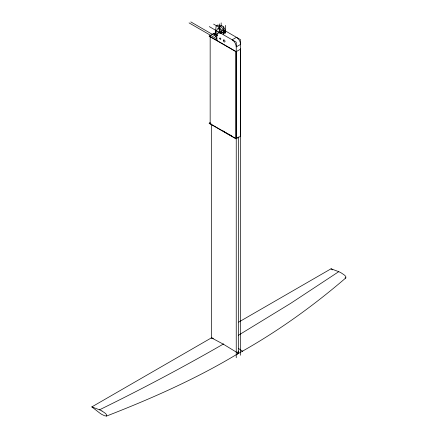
<?xml version="1.0" encoding="UTF-8"?>
<svg xmlns="http://www.w3.org/2000/svg" width="438" height="438" viewBox="0 0 438 438"><rect width="100%" height="100%" fill="white"/><g stroke="black" fill="none" stroke-linecap="round" stroke-linejoin="round"><path stroke-width="0.66" d="M212.31 338.503L211.455 337.84L211.455 123.987M236.241 357.753L236.241 42.168L209.298 26.614M240.555 355.262L240.555 39.683L224.738 30.55M238.644 136.946L238.398 137.488L237.456 137.631M223.325 33.786L223.599 30.255A1.221 0.706 60 0 0 223.062 28.935L220.73 26.504A1.221 0.706 60 0 0 219.673 26.296L215.299 31.93A1.221 0.706 60 0 0 215.71 33.616L217.204 35.171M224.617 33.042L224.897 29.51A1.221 0.706 60 0 0 224.355 28.191L222.022 25.76A1.221 0.706 60 0 0 220.966 25.546L220.697 25.902M238.398 137.488L238.398 353.395C196.985 378.476 151.844 398.443 106.571 416.056L104.666 415.772L101.944 414.485A20.821 12.023 60 0 1 99.486 412.848L91.832 406.902L211.455 337.84L213.405 338.355M238.436 353.313L238.486 351.128M220.15 26.603L220.424 26.253M238.694 322.116L331.079 268.779L338.738 271.68A20.821 12.023 60 0 1 341.186 272.879C342.686 274.062 346.688 275.776 345.817 277.927C312.195 306.819 275.705 332.94 236.947 354.26M338.738 271.68L290.657 303.37L238.442 335.267M217.385 35.385L216.843 35.697A5.793 3.345 60 0 1 220.938 33.332L222.827 32.242M224.442 31.312L225.252 30.846A5.793 3.345 60 0 0 224.453 30.474M215.293 34.553L213.613 33.584L209.298 36.069L236.241 51.624L240.555 49.138M209.972 122.793L209.298 123.182L236.241 138.737L240.555 136.245L240.555 48.886M223.517 343.956C182.947 367.323 141.534 389.218 99.492 409.809L91.832 406.902M106.571 416.056C107.441 413.899 103.434 412.196 101.944 410.997M345.817 277.927L345.051 277.944M231.631 135.791L227.262 133.552A47.041 27.161 0 0 1 223.292 130.973M220.566 26.291L218.212 25.081A1.221 0.706 60 0 0 217.401 25.492M216.837 37.252L216.033 36.836A1.221 0.706 60 0 1 215.129 35.204L216.109 26.236A1.221 0.706 60 0 1 216.919 25.826L219.427 27.123A1.221 0.706 60 0 1 220.287 28.267L221.387 32.385M223.172 344.087L238.31 353.324M211.455 337.84L222.98 343.983M213.613 24.123L217.128 26.154M224.431 31.864L225.466 32.461L223.741 33.458L222.236 32.587A5.793 3.345 60 0 0 218.622 32.998M213.826 33.458L215.512 34.432M190.787 21.9L215.901 36.398M189.068 22.896L217.095 39.081M209.085 36.195L236.027 51.75M209.085 123.302L236.027 138.857M238.239 348.303L242.723 351.325M331.079 268.779L332.513 269.89M237.774 351.889L238.398 353.395M236.241 51.624L236.241 138.737M235.814 51.624L235.814 138.737M225.466 25.371L225.466 33.315M223.741 26.368L223.741 34.312M221.157 22.885L221.157 26.192M219.433 23.882L219.433 33.146M216.843 30.972L216.843 40.427M221.343 32.631A0.761 0.438 60 0 1 221.179 31.678A0.761 0.438 60 0 1 221.924 31.914A0.761 0.438 60 0 1 222.088 32.866M212.748 34.082A1.522 0.881 0 0 1 214.905 34.082M210.163 35.571A1.522 0.881 0 0 0 210.163 36.819L210.163 123.927A1.522 0.881 0 0 1 210.043 122.76M99.486 409.804A20.821 12.023 60 0 1 101.944 411.008M220.035 32.691A5.793 3.345 60 0 1 220.1 32.505M236.46 37.318L232.145 39.803A5.793 3.345 60 0 1 236.241 46.899L240.555 44.408A5.793 3.345 60 0 0 236.46 37.318M219.131 31.552A0.761 0.438 60 0 0 220.018 32.396A0.761 0.438 60 0 0 219.821 31.229A0.761 0.438 60 0 0 219.131 31.552M218.808 28.892A0.761 0.438 60 0 0 219.695 29.735A0.761 0.438 60 0 0 219.498 28.569A0.761 0.438 60 0 0 218.808 28.892M221.716 30.041A0.761 0.438 60 0 0 222.597 30.901A0.761 0.438 60 0 0 222.422 29.746A0.761 0.438 60 0 0 221.716 30.041M223.32 40.597A1.221 0.706 60 0 0 224.721 42.01A1.221 0.706 60 0 0 224.475 40.165A1.221 0.706 60 0 0 223.32 40.597M219.761 38.478A0.761 0.438 60 0 0 220.632 39.365A0.761 0.438 60 0 0 220.484 38.215A0.761 0.438 60 0 0 219.761 38.478"/></g></svg>
